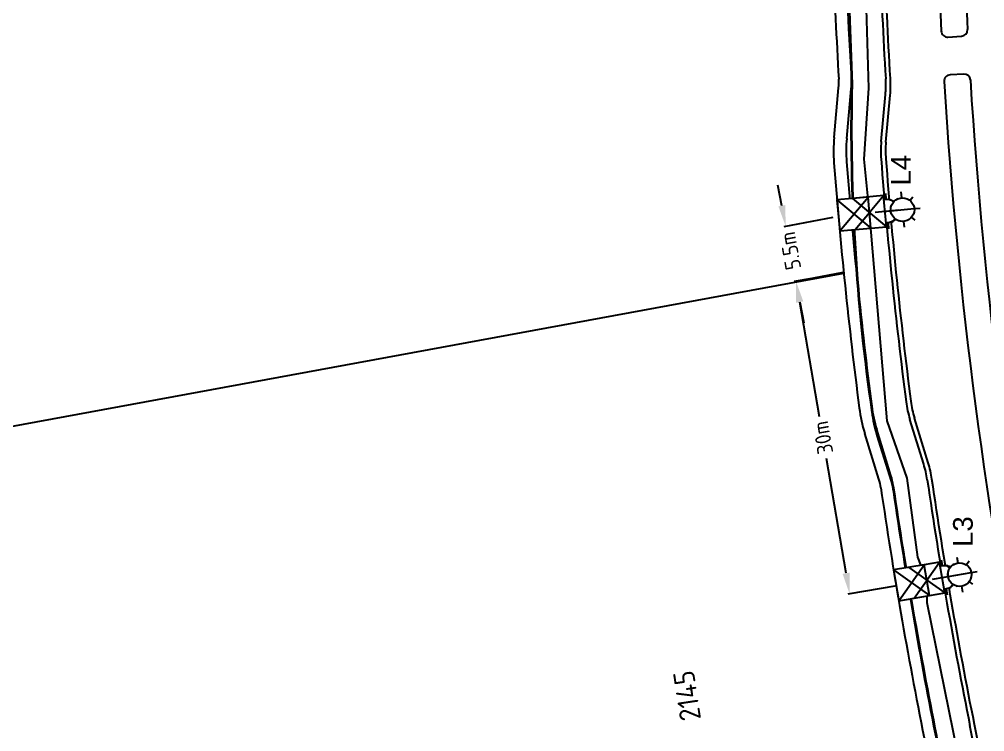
# Model space of a CAD drawing. Extents: x 294483 to 298733, y 6233899 to 6239242.
# Drawn here: x 296195.6 to 296287.5, y 6236564.8 to 6236632.6 of the extents above; entities that cross this region are included whole.
import ezdxf
from ezdxf.enums import TextEntityAlignment as Align

# ---------------------------------------------------------------- set-up
doc = ezdxf.new("R2010")
doc.units = 0
doc.header["$PDSIZE"] = -5
for name, color, linetype in [('_USER_SITEPLAN', 7, 'Continuous'), ('_User_SLCP', 6, 'Continuous'), ('Equip_SP_SL_NEW', 2, 'Continuous'), ('Mains_LV_NEW_T84', 2, 'Continuous'), ('Mains_SL_NEW_C57', 2, 'Continuous'), ('Notes', 7, 'Continuous'), ('SupportsOH_SP_TR_HV_LV_SL_EXT', 7, 'Continuous'), ('SupportsUG_SP_LV_SL_NEW', 2, 'Continuous'), ('Trench_SP_NEW', 2, 'Continuous')]:
    doc.layers.add(name, color=color, linetype=linetype)
doc.layers.add('Cadastre Land Parcels_SP_EXT', color=9, linetype='Continuous', lineweight=5)
doc.styles.add('ieISOCP', font='isocp.shx')
doc.styles.add('POLE_LABEL', font='arial.ttf')
doc.styles.add('SL_LABEL', font='arial.ttf')
doc.styles.get("Standard").update_dxf_attribs({"font": 'isocp.shx'})
doc.linetypes.add('Cable 5', pattern='A,10,-1,["o",Standard,S=2,R=0,X=-1,Y=-0.7],-1e-05,["o",Standard,S=2,R=0,X=-0.2,Y=-0.7],-1.2', length=12.20001)
doc.linetypes.add('Cable New UG', pattern='A,7,-0.25,["x",Standard,S=2,R=0,X=0.2,Y=-0.8],-2.1', length=9.35)
doc.linetypes.add('IE Trench HV', pattern='A,7,-0.2,["/",Standard,S=3,R=0,X=0.6,Y=-1.4],-2.5', length=9.7)
doc.dimstyles.get("Standard").update_dxf_attribs({"dimtxt": 0.18, "dimasz": 0.18, "dimexe": 0.18, "dimexo": 0.0625, "dimgap": 0.09, "dimtad": 0, "dimtih": 1, "dimtoh": 1, "dimdec": 4, "dimzin": 0, "dimdsep": 46, "dimtxsty": 'Standard', "dimcen": 0.09, "dimadec": 0, "dimazin": 0, "dimtfac": 1, "dimtdec": 4, "dimtofl": 0, "dimtmove": 0, "dimatfit": 3, "dimfxl": 1, "dimtolj": 1, "dimtzin": 0, "dimarcsym": 0})

# ---------------------------------------------------------------- blocks, each defined once
blk = doc.blocks.new('*U15')
blk.add_line((0, 0), (0, 0))
for tag, p, flags in [('Z', (0, 0), 1), ('OPERATED_BY', (0, -9.61), 9)]:
    blk.add_attdef(tag, p, '', height=0.2, dxfattribs=dict(flags=flags))
at = {"style": 'SL_LABEL', "flags": 9}
blk.add_attdef('STREET_CODE', text='', height=0.2, dxfattribs=at).set_placement((0, -0.2), align=Align.MIDDLE_LEFT)
for tag, height, flags, p in [('CONSTRUCTED_VOLTAGE', 0.2, 9, (0, -0.4)), ('CONTROL_TYPE', 0.2, 9, (0, -0.6)), ('LANTERN_PURPOSE', 0.2, 9, (0, -0.8)), ('LANTERN_TYPE', 0.2, 9, (0, -1)), ('NO_PHASES', 0.2, 9, (0, -1.2)), ('STATE', 0.2, 9, (0, -2)), ('OPERATING_VOLTAGE', 0.2, 9, (0, -1.4)), ('ORIENTATION', 0.2, 9, (0, -1.6)), ('OWNED_BY', 0.2, 9, (0, -1.8)), ('USAGE', 0.2, 9, (0, -2.2)), ('CEXIST', 0.2, 9, (0, -2.4)), ('LNUMBER', 2.5, 8, (1.2, -2.8)), ('CNEW', 0.2, 9, (0, -2.6)), ('CNUMBER', 0.2, 9, (0, -2.8)), ('CREMOVE', 0.2, 9, (0, -3)), ('CREPLACE', 0.2, 9, (0, -3.2)), ('LKINGHEIGHT', 0.2, 9, (0, -3.4)), ('LBRACKET', 0.2, 9, (0, -3.6)), ('LBRACKETVOCAB', 0.2, 9, (0, -3.8)), ('LCATEGORY', 0.2, 9, (0, -4)), ('LCHARGE1', 0.2, 9, (0, -4.2)), ('LCHARGE1PERCENT', 0.2, 9, (0, -4.4)), ('LCHARGE2', 0.2, 9, (0, -4.6)), ('LCHARGE2PERCENT', 0.2, 9, (0, -4.8)), ('LCHARGE3', 0.2, 9, (0, -5)), ('LCHARGE3PERCENT', 0.2, 9, (0, -5.2)), ('LEXIST', 0.2, 9, (0, -5.4)), ('LLAMP', 0.2, 9, (0, -5.6)), ('LLAMPVOCAB', 0.2, 9, (0, -5.8)), ('LMAST', 0.2, 9, (0, -6)), ('LMASTVOCAB', 0.2, 9, (0, -6.2)), ('LNEW', 0.2, 9, (0, -6.4)), ('LANTNUMBER', 0.2, 9, (0, -6.6)), ('LOUTREACH', 0.2, 9, (0, -7)), ('LOUTREACHVOCAB', 0.2, 9, (0, -7.2)), ('LRATECODE', 0.2, 9, (0, -7.4)), ('SUBURB', 0.2, 9, (0, -8.6)), ('LREMOVE', 0.2, 9, (0, -7.6)), ('LREPLACE', 0.2, 9, (0, -7.8)), ('LTYPE', 0.2, 9, (0, -8)), ('LTYPEVOCAB', 0.2, 9, (0, -8.2)), ('LEGEND', 0.2, 9, (0, -8.4)), ('STREETNAME', 0.2, 9, (0, -8.8)), ('LOCATION', 0.2, 9, (0, -9)), ('NOTES', 0.2, 9, (0, -9.2)), ('MAINTAINED_BY', 0.2, 9, (0, -9.86))]:
    blk.add_attdef(tag, text='', height=height, dxfattribs=dict(flags=flags)).set_placement(p, align=Align.MIDDLE_LEFT)
at = {"color": 82, "lineweight": 25, "true_color": 0x23df20}
blk.add_wipeout([(0, 5.72), (-0.43, 5.65), (-0.86, 5.45), (-1.18, 5.14), (-1.35, 4.86), (-1.5, 4.22), (-1.33, 3.53), (-1.06, 3.16), (-0.61, 2.85), (0, 2.72), (0.67, 2.87), (1.06, 3.16), (1.35, 3.57), (1.5, 4.22), (1.39, 4.77), (1.06, 5.28), (0.64, 5.58)], dxfattribs=at)
for p, q in [((0, 5.72), (0, 6.47)), ((-1.46, 5.68), (-1.06, 5.28)), ((1.46, 5.68), (1.06, 5.28)), ((-2.25, 4.22), (-1.5, 4.22)), ((1.5, 4.22), (2.25, 4.22)), ((-1.46, 2.76), (-1.06, 3.16)), ((0, 0), (0, 2.72)), ((1.46, 2.76), (1.06, 3.16))]:
    blk.add_line(p, q)
blk.add_circle((0, 4.22), 1.5)
blk = doc.blocks.new('COLUMN_NEW')
for tag, height, flags, p in [('ASSET_NUM', 2.5, 8, (2, 2)), ('Z', 0.2, 1, (1.5, -2.8)), ('LOCATION', 0.2, 9, (1.5, -2.2)), ('NOTES', 0.2, 9, (1.5, -2.4)), ('LABEL_ALIGNMENT', 0.2, 9, (1.5, -2.6))]:
    blk.add_attdef(tag, text='', height=height, dxfattribs=dict(flags=flags)).set_placement(p, align=Align.MIDDLE_LEFT)
blk.add_wipeout([(-1.485, -1.485), (1.485, -1.485), (1.485, 1.485), (-1.485, 1.485)])
at = {"lineweight": -3}
blk.add_lwpolyline([(-1.485, -1.485), (1.485, -1.485), (1.485, 1.485), (-1.485, 1.485)], close=True, dxfattribs=at)
at = {"style": 'POLE_LABEL', "flags": 9}
blk.add_attdef('STRUCTURE_PLANT_NUMBER', text='', height=0.2, dxfattribs=at).set_placement((1.5, 0.242), align=Align.MIDDLE_LEFT)
at = {"flags": 9}
for tag, p in [('STREET_CODE', (1.5, 0)), ('STATE', (1.5, -1)), ('COLUMN_TYPE', (1.5, -0.2)), ('OWNED_BY', (1.5, -0.4)), ('OPERATED_BY', (1.5, -0.6)), ('MAINTAINED_BY', (1.5, -0.8)), ('SUBURB', (1.5, -1.8)), ('USAGE', (1.5, -1.2)), ('LEGEND', (1.5, -1.4)), ('PARENT', (1.5, -1.6)), ('STREETNAME', (1.5, -2))]:
    blk.add_attdef(tag, text='', height=0.2, dxfattribs=at).set_placement(p, align=Align.MIDDLE_LEFT)
blk = doc.blocks.new('*U138')
blk.add_line((0, 0), (0, 0))
for tag, p, flags in [('Z', (0, 0), 1), ('OPERATED_BY', (0, -9.61), 9)]:
    blk.add_attdef(tag, p, '', height=0.2, dxfattribs=dict(flags=flags))
at = {"style": 'SL_LABEL', "flags": 9}
blk.add_attdef('STREET_CODE', text='', height=0.2, dxfattribs=at).set_placement((0, -0.2), align=Align.MIDDLE_LEFT)
for tag, height, flags, p in [('CONSTRUCTED_VOLTAGE', 0.2, 9, (0, -0.4)), ('CONTROL_TYPE', 0.2, 9, (0, -0.6)), ('LANTERN_PURPOSE', 0.2, 9, (0, -0.8)), ('LANTERN_TYPE', 0.2, 9, (0, -1)), ('NO_PHASES', 0.2, 9, (0, -1.2)), ('STATE', 0.2, 9, (0, -2)), ('OPERATING_VOLTAGE', 0.2, 9, (0, -1.4)), ('ORIENTATION', 0.2, 9, (0, -1.6)), ('OWNED_BY', 0.2, 9, (0, -1.8)), ('USAGE', 0.2, 9, (0, -2.2)), ('CEXIST', 0.2, 9, (0, -2.4)), ('LNUMBER', 2.5, 8, (1.2, -2.8)), ('CNEW', 0.2, 9, (0, -2.6)), ('CNUMBER', 0.2, 9, (0, -2.8)), ('CREMOVE', 0.2, 9, (0, -3)), ('CREPLACE', 0.2, 9, (0, -3.2)), ('LKINGHEIGHT', 0.2, 9, (0, -3.4)), ('LBRACKET', 0.2, 9, (0, -3.6)), ('LBRACKETVOCAB', 0.2, 9, (0, -3.8)), ('LCATEGORY', 0.2, 9, (0, -4)), ('LCHARGE1', 0.2, 9, (0, -4.2)), ('LCHARGE1PERCENT', 0.2, 9, (0, -4.4)), ('LCHARGE2', 0.2, 9, (0, -4.6)), ('LCHARGE2PERCENT', 0.2, 9, (0, -4.8)), ('LCHARGE3', 0.2, 9, (0, -5)), ('LCHARGE3PERCENT', 0.2, 9, (0, -5.2)), ('LEXIST', 0.2, 9, (0, -5.4)), ('LLAMP', 0.2, 9, (0, -5.6)), ('LLAMPVOCAB', 0.2, 9, (0, -5.8)), ('LMAST', 0.2, 9, (0, -6)), ('LMASTVOCAB', 0.2, 9, (0, -6.2)), ('LNEW', 0.2, 9, (0, -6.4)), ('LANTNUMBER', 0.2, 9, (0, -6.6)), ('LOUTREACH', 0.2, 9, (0, -7)), ('LOUTREACHVOCAB', 0.2, 9, (0, -7.2)), ('LRATECODE', 0.2, 9, (0, -7.4)), ('SUBURB', 0.2, 9, (0, -8.6)), ('LREMOVE', 0.2, 9, (0, -7.6)), ('LREPLACE', 0.2, 9, (0, -7.8)), ('LTYPE', 0.2, 9, (0, -8)), ('LTYPEVOCAB', 0.2, 9, (0, -8.2)), ('LEGEND', 0.2, 9, (0, -8.4)), ('STREETNAME', 0.2, 9, (0, -8.8)), ('LOCATION', 0.2, 9, (0, -9)), ('NOTES', 0.2, 9, (0, -9.2)), ('MAINTAINED_BY', 0.2, 9, (0, -9.86))]:
    blk.add_attdef(tag, text='', height=height, dxfattribs=dict(flags=flags)).set_placement(p, align=Align.MIDDLE_LEFT)
at = {"color": 82, "lineweight": 25, "true_color": 0x23df20}
blk.add_wipeout([(0, 5.72), (-0.43, 5.65), (-0.86, 5.45), (-1.18, 5.14), (-1.35, 4.86), (-1.5, 4.22), (-1.33, 3.53), (-1.06, 3.16), (-0.61, 2.85), (0, 2.72), (0.67, 2.87), (1.06, 3.16), (1.35, 3.57), (1.5, 4.22), (1.39, 4.77), (1.06, 5.28), (0.64, 5.58)], dxfattribs=at)
for p, q in [((0, 5.72), (0, 6.47)), ((-1.46, 5.68), (-1.06, 5.28)), ((1.46, 5.68), (1.06, 5.28)), ((-2.25, 4.22), (-1.5, 4.22)), ((1.5, 4.22), (2.25, 4.22)), ((-1.46, 2.76), (-1.06, 3.16)), ((0, 0), (0, 2.72)), ((1.46, 2.76), (1.06, 3.16))]:
    blk.add_line(p, q)
blk.add_circle((0, 4.22), 1.5)
blk = doc.blocks.new('*U139')
blk.add_line((0, 0), (0, 0))
for tag, p, flags in [('Z', (0, 0), 1), ('OPERATED_BY', (0, -9.61), 9)]:
    blk.add_attdef(tag, p, '', height=0.2, dxfattribs=dict(flags=flags))
at = {"style": 'SL_LABEL', "flags": 9}
blk.add_attdef('STREET_CODE', text='', height=0.2, dxfattribs=at).set_placement((0, -0.2), align=Align.MIDDLE_LEFT)
for tag, height, flags, p in [('CONSTRUCTED_VOLTAGE', 0.2, 9, (0, -0.4)), ('CONTROL_TYPE', 0.2, 9, (0, -0.6)), ('LANTERN_PURPOSE', 0.2, 9, (0, -0.8)), ('LANTERN_TYPE', 0.2, 9, (0, -1)), ('NO_PHASES', 0.2, 9, (0, -1.2)), ('STATE', 0.2, 9, (0, -2)), ('OPERATING_VOLTAGE', 0.2, 9, (0, -1.4)), ('ORIENTATION', 0.2, 9, (0, -1.6)), ('OWNED_BY', 0.2, 9, (0, -1.8)), ('USAGE', 0.2, 9, (0, -2.2)), ('CEXIST', 0.2, 9, (0, -2.4)), ('LNUMBER', 2.5, 8, (1.2, -2.8)), ('CNEW', 0.2, 9, (0, -2.6)), ('CNUMBER', 0.2, 9, (0, -2.8)), ('CREMOVE', 0.2, 9, (0, -3)), ('CREPLACE', 0.2, 9, (0, -3.2)), ('LKINGHEIGHT', 0.2, 9, (0, -3.4)), ('LBRACKET', 0.2, 9, (0, -3.6)), ('LBRACKETVOCAB', 0.2, 9, (0, -3.8)), ('LCATEGORY', 0.2, 9, (0, -4)), ('LCHARGE1', 0.2, 9, (0, -4.2)), ('LCHARGE1PERCENT', 0.2, 9, (0, -4.4)), ('LCHARGE2', 0.2, 9, (0, -4.6)), ('LCHARGE2PERCENT', 0.2, 9, (0, -4.8)), ('LCHARGE3', 0.2, 9, (0, -5)), ('LCHARGE3PERCENT', 0.2, 9, (0, -5.2)), ('LEXIST', 0.2, 9, (0, -5.4)), ('LLAMP', 0.2, 9, (0, -5.6)), ('LLAMPVOCAB', 0.2, 9, (0, -5.8)), ('LMAST', 0.2, 9, (0, -6)), ('LMASTVOCAB', 0.2, 9, (0, -6.2)), ('LNEW', 0.2, 9, (0, -6.4)), ('LANTNUMBER', 0.2, 9, (0, -6.6)), ('LOUTREACH', 0.2, 9, (0, -7)), ('LOUTREACHVOCAB', 0.2, 9, (0, -7.2)), ('LRATECODE', 0.2, 9, (0, -7.4)), ('SUBURB', 0.2, 9, (0, -8.6)), ('LREMOVE', 0.2, 9, (0, -7.6)), ('LREPLACE', 0.2, 9, (0, -7.8)), ('LTYPE', 0.2, 9, (0, -8)), ('LTYPEVOCAB', 0.2, 9, (0, -8.2)), ('LEGEND', 0.2, 9, (0, -8.4)), ('STREETNAME', 0.2, 9, (0, -8.8)), ('LOCATION', 0.2, 9, (0, -9)), ('NOTES', 0.2, 9, (0, -9.2)), ('MAINTAINED_BY', 0.2, 9, (0, -9.86))]:
    blk.add_attdef(tag, text='', height=height, dxfattribs=dict(flags=flags)).set_placement(p, align=Align.MIDDLE_LEFT)
at = {"color": 82, "lineweight": 25, "true_color": 0x23df20}
blk.add_wipeout([(0, 5.72), (-0.43, 5.65), (-0.86, 5.45), (-1.18, 5.14), (-1.35, 4.86), (-1.5, 4.22), (-1.33, 3.53), (-1.06, 3.16), (-0.61, 2.85), (0, 2.72), (0.67, 2.87), (1.06, 3.16), (1.35, 3.57), (1.5, 4.22), (1.39, 4.77), (1.06, 5.28), (0.64, 5.58)], dxfattribs=at)
for p, q in [((0, 5.72), (0, 6.47)), ((-1.46, 5.68), (-1.06, 5.28)), ((1.46, 5.68), (1.06, 5.28)), ((-2.25, 4.22), (-1.5, 4.22)), ((1.5, 4.22), (2.25, 4.22)), ((-1.46, 2.76), (-1.06, 3.16)), ((0, 0), (0, 2.72)), ((1.46, 2.76), (1.06, 3.16))]:
    blk.add_line(p, q)
blk.add_circle((0, 4.22), 1.5)
blk = doc.blocks.new('*D241')
at = {"layer": 'Defpoints', "color": 0, "lineweight": 0, "transparency": 16777216}
for p in [(296273.129, 6236613.769), (296268.588, 6236612.918), (296274.109, 6236608.532)]:
    blk.add_point(p, dxfattribs=at)
at = {"layer": 'Notes', "color": 0, "lineweight": -2, "transparency": 16777216}
for p, q in [((296268.22, 6236614.884), (296267.851, 6236616.85)), ((296273.067, 6236613.757), (296268.411, 6236612.885)), ((296274.048, 6236608.52), (296269.392, 6236607.648)), ((296269.937, 6236605.716), (296270.305, 6236603.75))]:
    blk.add_line(p, q, dxfattribs=at)
at = {"layer": 'Notes', "color": 0, "lineweight": 0, "transparency": 16777216}
for points in [[(296268.547, 6236614.946), (296267.892, 6236614.823), (296268.588, 6236612.918)], [(296270.264, 6236605.777), (296269.609, 6236605.654), (296269.569, 6236607.682)]]:
    blk.add_solid(points, dxfattribs=at)
at = {"layer": 'Notes', "color": 0, "transparency": 16777216, "insert": (296269.024, 6236610.587), "char_height": 1.5, "attachment_point": 5, "rotation": 100}
blk.add_mtext('\\A1;5.5m', dxfattribs=at)
blk = doc.blocks.new('*D244')
at = {"layer": 'Defpoints', "color": 0, "lineweight": 0, "transparency": 16777216}
for p in [(296274.118, 6236608.479), (296279.229, 6236578.716), (296274.674, 6236577.934)]:
    blk.add_point(p, dxfattribs=at)
at = {"layer": 'Notes', "color": 0, "lineweight": -2, "transparency": 16777216}
for p, q in [((296274.057, 6236608.468), (296269.386, 6236607.666)), ((296269.902, 6236605.725), (296271.776, 6236594.813)), ((296274.336, 6236579.905), (296272.462, 6236590.817)), ((296279.167, 6236578.705), (296274.497, 6236577.903))]:
    blk.add_line(p, q, dxfattribs=at)
at = {"layer": 'Notes', "color": 0, "lineweight": 0, "transparency": 16777216}
for points in [[(296270.23, 6236605.782), (296269.573, 6236605.669), (296269.563, 6236607.696)], [(296274.664, 6236579.961), (296274.007, 6236579.848), (296274.674, 6236577.934)]]:
    blk.add_solid(points, dxfattribs=at)
at = {"layer": 'Notes', "color": 0, "transparency": 16777216, "insert": (296272.119, 6236592.815), "char_height": 1.5, "attachment_point": 5, "rotation": 100}
blk.add_mtext('\\A1;30m', dxfattribs=at)

msp = doc.modelspace()

# ---------------------------------------------------------------- linework, layer by layer
at = {"layer": 'Cadastre Land Parcels_SP_EXT'}
for p, q in [((296273.20215, 6236621.38816), (296273.62899, 6236626.10249)), ((296277.4606, 6236588.8627), (296276.1161, 6236593.22124))]:
    msp.add_line(p, q, dxfattribs=at)
at = {"layer": 'Mains_LV_NEW_T84', "color": 170, "linetype": 'Cable New UG', "ltscale": 0.75}
for p, q in [((296274.39726, 6236621.27995), (296274.8241, 6236625.99428)), ((296278.60728, 6236589.21643), (296277.26278, 6236593.57496))]:
    msp.add_line(p, q, dxfattribs=at)
for centre, radius, start, end in [((296743.61298, 6236654.97141), 469.6074, 177.21513, 183.4147777), ((296268.1514, 6236626.59844), 6.7, 354.8264964, 3.4342779), ((296287.64308, 6236620.08066), 13.3, 174.8264964, 184.4234609), ((296730.81903, 6236654.36374), 457.8, 184.4234609, 187.3504415), ((296289.97184, 6236597.49539), 13.3, 187.3504415, 197.1436982), ((296272.20498, 6236587.24147), 6.7, 8.326631, 17.1436983), ((296730.81903, 6236654.36374), 456.8, 188.326631, 191.3493599)]:
    msp.add_arc(centre, radius, start, end, dxfattribs=at)
at = {"layer": 'Mains_SL_NEW_C57', "color": 2, "linetype": 'Cable 5', "ltscale": 0.5, "elevation": 12, "flags": 128}
msp.add_lwpolyline([(296294.16672, 6236517.43187), (296282.05998, 6236577.10531), (296282.03086, 6236579.25236), (296281.16205, 6236581.42315), (296280.15649, 6236588.97027), (296278.23593, 6236594.40075), (296276.56064, 6236614.22545), (296276.04557, 6236619.32084), (296276.50902, 6236626.05338), (296275.81132, 6236649.82482), (296275.7231, 6236653.47379), (296272.92711, 6236657.19051), (296273.83483, 6236675.1951), (296275.61093, 6236677.4566), (296277.48833, 6236697.57115), (296280.65096, 6236721.94661), (296278.87253, 6236728.31099), (296282.19024, 6236746.64461), (296285.72083, 6236749.29881), (296285.25251, 6236755.41141), (296294.10919, 6236783.41866), (296306.34047, 6236818.52318)], dxfattribs=at)
at = {"layer": 'Notes', "color": 254, "true_color": 0xd1d1d1}
for p, q in [((296284.0387, 6236630.93021), (296285.33634, 6236631.00942)), ((296285.53386, 6236627.41478), (296284.23628, 6236627.33557)), ((296277.68382, 6236620.98238), (296278.08837, 6236625.45057)), ((296278.13199, 6236620.94181), (296278.53654, 6236625.40999)), ((296281.73108, 6236590.28506), (296280.41616, 6236594.5477)), ((296282.16109, 6236590.4177), (296280.84617, 6236594.68035)), ((296294.46121, 6236523.89537), (296286.12702, 6236565.41767))]:
    msp.add_line(p, q, dxfattribs=at)
at = {"layer": 'Notes'}
for p, q in [((296273.20215, 6236621.38816), (296273.62899, 6236626.10249)), ((296277.4606, 6236588.8627), (296276.1161, 6236593.22124))]:
    msp.add_line(p, q, dxfattribs=at)
at = {"layer": 'Notes', "color": 254, "true_color": 0xd1d1d1, "flags": 128}
for points in [[(296278.55969, 6236626.98904, -0.01319479), (296277.734, 6236650.85581)], [(296300.53619, 6236484.45156, 0.00646149), (296298.13092, 6236500.59309, -0.05965013), (296298.0363, 6236502.86167), (296298.16759, 6236504.55294, 0.06219573), (296298.04654, 6236507.13987, 0.00677357), (296294.90241, 6236523.98393), (296286.56822, 6236565.50623, -0.01309346), (296282.51465, 6236588.85468, -0.01309346)]]:
    msp.add_lwpolyline(points, format="xyb", dxfattribs=at)
at = {"layer": 'Notes', "flags": 128}
msp.add_lwpolyline([(296139.78317, 6236583.76109), (296274.11831, 6236608.47857)], dxfattribs=at)
msp.add_lwpolyline([(296139.78317, 6236583.76109), (296274.11831, 6236608.47857)], dxfattribs=at)
at = {"layer": 'Notes', "color": 254, "true_color": 0xd1d1d1}
for centre, radius, start, end in [((296730.81903, 6236654.36374), 448, 179.693977, 182.9255647), ((296730.81903, 6236654.36374), 445.5, 179.693977, 182.92391), ((296730.26881, 6236654.56405), 453, 180.4694931, 183.4933404), ((296284.00214, 6236631.52909), 0.6, 182.9255646, 273.4933404), ((296285.29978, 6236631.60831), 0.6, 273.4933404, 2.9239101), ((296284.27284, 6236626.73668), 0.6, 93.4933404, 183.5402805), ((296285.57042, 6236626.8159), 0.6, 3.5404174, 93.4933404), ((296268.12911, 6236626.35229), 10, 354.8264964, 3.4933404), ((296268.12911, 6236626.35229), 10.45, 354.8264964, 3.4933404), ((296730.81903, 6236654.36374), 448, 183.5402806, 191.4806781), ((296730.81903, 6236654.36374), 445.5, 183.5404174, 191.481415), ((296287.64308, 6236620.08066), 10, 174.8264964, 184.4234609), ((296287.64308, 6236620.08066), 9.55, 174.8264964, 184.4234609), ((296730.81903, 6236654.36374), 454.5, 184.4234609, 187.3504415), ((296730.81903, 6236654.36374), 454.05, 184.4234609, 187.3504415), ((296289.97184, 6236597.49539), 10, 187.3504415, 197.1436982), ((296289.97184, 6236597.49539), 9.55, 187.3504415, 197.1436982), ((296272.1754, 6236587.33736), 10.45, 8.3487466, 17.1436982), ((296272.1754, 6236587.33736), 10, 8.3487466, 17.1436982), ((296730.26881, 6236654.56405), 453, 188.3487466, 191.3493751)]:
    msp.add_arc(centre, radius, start, end, dxfattribs=at)
at = {"layer": 'Notes'}
for centre, radius, start, end in [((296730.81903, 6236654.36374), 458, 180.5743682, 183.4342779), ((296730.81903, 6236654.36374), 458, 180.5743682, 183.4342779), ((296268.1514, 6236626.59844), 5.5, 354.8264964, 3.4342779), ((296268.1514, 6236626.59844), 5.5, 354.8264964, 3.4342779), ((296287.64308, 6236620.08066), 14.5, 174.8264964, 184.4234609), ((296287.64308, 6236620.08066), 14.5, 174.8264964, 184.4234609), ((296730.81903, 6236654.36374), 459, 184.4234609, 187.3504415), ((296289.97184, 6236597.49539), 14.5, 187.3504415, 197.1436982), ((296289.97184, 6236597.49539), 14.5, 187.3504415, 197.1436982), ((296272.20498, 6236587.24147), 5.5, 8.326631, 17.1436983), ((296272.20498, 6236587.24147), 5.5, 8.326631, 17.1436983), ((296730.81903, 6236654.36374), 458, 188.326631, 191.3493599)]:
    msp.add_arc(centre, radius, start, end, dxfattribs=at)

# ---------------------------------------------------------------- texts
at = {"layer": 'Notes', "linetype": 'Continuous', "lineweight": 25, "style": 'ieISOCP'}
msp.add_text('2145', height=2, rotation=98.5279203, dxfattribs=at).set_placement((296260.53333, 6236566.03198))

# ---------------------------------------------------------------- next in the draw order: block references
at = {"layer": 'Equip_SP_SL_NEW', "linetype": 'Continuous'}
ref = msp.add_blockref('*U15', (296275.08164, 6236614.09209, 12), dxfattribs=dict(at, xscale=0.75, yscale=0.75, zscale=0.75, rotation=275.1614609959714))
ref.add_attrib('ASSET_NUM', 'L4', dxfattribs={"layer": 'SupportsOH_SP_TR_HV_LV_SL_EXT', "height": 1.875, "rotation": 90, "style": 'SL_LABEL'}).set_placement((296279.55632, 6236616.80325, 12), align=Align.MIDDLE_LEFT)
ref = msp.add_blockref('*U15', (296280.56697, 6236579.00442, 12), dxfattribs=dict(at, xscale=0.7499999999999999, yscale=0.7499999999999999, zscale=0.7499999999999999, rotation=279.6127442045625))
ref.add_attrib('ASSET_NUM', 'L3', dxfattribs={"layer": 'SupportsOH_SP_TR_HV_LV_SL_EXT', "height": 1.875, "rotation": 90, "style": 'SL_LABEL'}).set_placement((296285.46068, 6236582.41339, 12), align=Align.MIDDLE_LEFT)

# ---------------------------------------------------------------- next in the draw order: block references
at = {"layer": '_User_SLCP', "color": 0, "lineweight": 15}
ref = msp.add_blockref('*U139', (296276.5604, 6236614.22543, 12), dxfattribs=dict(at, xscale=0.75, yscale=0.75, zscale=0.75, rotation=275.1614609959714))
ref.add_attrib('ASSET_NUM', 'L4', dxfattribs={"layer": 'SupportsOH_SP_TR_HV_LV_SL_EXT', "height": 1.875, "rotation": 90, "style": 'SL_LABEL'}).set_placement((296279.55632, 6236616.80325, 12), align=Align.MIDDLE_LEFT)
ref = msp.add_blockref('*U138', (296282.03086, 6236579.25236, 12), dxfattribs=dict(at, xscale=0.7499999999999999, yscale=0.7499999999999999, zscale=0.7499999999999999, rotation=279.6127442045625))
ref.add_attrib('ASSET_NUM', 'L3', dxfattribs={"layer": 'SupportsOH_SP_TR_HV_LV_SL_EXT', "height": 1.875, "rotation": 90, "style": 'SL_LABEL'}).set_placement((296285.46068, 6236582.41339, 12), align=Align.MIDDLE_LEFT)

# ---------------------------------------------------------------- next in the draw order: block references
for p, rotation in [((296276.5604, 6236614.22543, 12), 275.1614609959714), ((296282.03086, 6236579.25236, 12), 279.6127442045625)]:
    msp.add_blockref('COLUMN_NEW', p, dxfattribs=dict(at, rotation=rotation))

# ---------------------------------------------------------------- next in the draw order: linework, layer by layer
at = {"layer": '_User_SLCP', "color": 7, "ltscale": 0.5, "flags": 128}
for points in [[(296278.59051, 6236614.40881), (296280.83136, 6236614.61145)], [(296284.04061, 6236579.59274), (296286.25894, 6236579.96892)]]:
    msp.add_lwpolyline(points, dxfattribs=at)
at = {"layer": 'Trench_SP_NEW', "color": 10, "linetype": 'IE Trench HV', "lineweight": 35, "ltscale": 0.35}
msp.add_lwpolyline([(296272.34084, 6236652.17056), (296274.03413, 6236649.7925), (296274.88378, 6236626.45523, 0.04262902), (296276.82555, 6236595.24926, 0.04275717), (296277.3072, 6236593.0304), (296278.6517, 6236588.67187, -0.0384907), (296278.87876, 6236587.66718, 0.01318991), (296282.99594, 6236563.92512), (296288.16202, 6236538.51012), (296288.75182, 6236534.86938)], format="xyb", dxfattribs=at)

# ---------------------------------------------------------------- next in the draw order: block references
at = {"layer": 'SupportsUG_SP_LV_SL_NEW'}
for p, rotation in [((296275.08164, 6236614.09209, 12), 275.1614609959714), ((296280.56697, 6236579.00442, 12), 279.6127442045625)]:
    msp.add_blockref('COLUMN_NEW', p, dxfattribs=dict(at, rotation=rotation))

# ---------------------------------------------------------------- next in the draw order: linework, layer by layer
at = {"layer": '_USER_SITEPLAN', "color": 7, "ltscale": 0.5, "elevation": 12, "flags": 128}
for points in [[(296273.46883, 6236615.43745), (296276.69399, 6236612.74645)], [(296273.73626, 6236612.47952), (296276.42681, 6236615.70441)], [(296277.11153, 6236614.27521), (296279.35239, 6236614.47786)]]:
    msp.add_lwpolyline(points, dxfattribs=at)
at = {"layer": '_USER_SITEPLAN', "color": 7, "ltscale": 0.5, "flags": 128}
for points in [[(296279.35105, 6236577.29234), (296281.78314, 6236580.71655)], [(296278.8551, 6236580.22064), (296282.27909, 6236577.78825)], [(296282.57672, 6236579.34481), (296284.79505, 6236579.72098)]]:
    msp.add_lwpolyline(points, dxfattribs=at)
at = {"layer": '_User_SLCP', "color": 7, "ltscale": 0.5, "flags": 128}
for points in [[(296274.94781, 6236615.57105), (296278.17297, 6236612.88005)], [(296275.21524, 6236612.61311), (296277.90578, 6236615.838)], [(296280.31899, 6236580.46857), (296283.74298, 6236578.03618)], [(296280.81494, 6236577.54027), (296283.24703, 6236580.96448)]]:
    msp.add_lwpolyline(points, dxfattribs=at)
at = {"layer": 'Notes'}
for radius, start, end in [(459, 184.4234609, 187.3504415), (458, 188.326631, 191.3493599)]:
    msp.add_arc((296730.81903, 6236654.36374), radius, start, end, dxfattribs=at)

# ---------------------------------------------------------------- next in the draw order: dimensions: what is measured, and where the dimension line sits
dim = msp.add_linear_dim(base=(296268.58776, 6236612.91833), p1=(296274.10945, 6236608.53194), p2=(296273.12869, 6236613.76876), angle=100.6075332, text='5.5m', dimstyle='Standard', override={"dimtxt": 1.5, "dimasz": 2, "dimgap": 0.5, "dimtih": 0}, dxfattribs=at)
dim.commit()
dim.dimension.update_dxf_attribs({"geometry": '*D241', "text_midpoint": (296269.02431, 6236610.58732), "dimtype": 161, "text_rotation": 100})
dim = msp.add_aligned_dim(p1=(296274.11831, 6236608.47857), p2=(296279.22903, 6236578.71568), distance=-4.62165, text='30m', dimstyle='Standard', override={"dimtxt": 1.5, "dimasz": 2, "dimgap": 0.5, "dimtih": 0}, dxfattribs=at)
dim.commit()
dim.dimension.update_dxf_attribs({"geometry": '*D244', "text_midpoint": (296272.11868, 6236592.81497), "text_rotation": 100})

doc.saveas('drawing.dxf')
